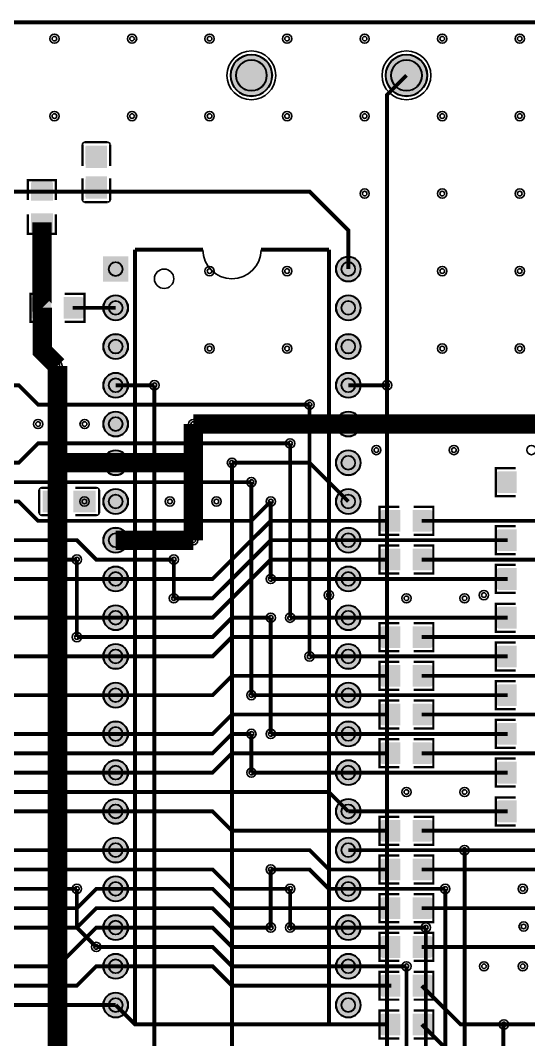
# Model space of a CAD drawing. Extents: x -5 to 6501, y -5 to 3943.
# Drawn here: x 3754 to 5065, y 1311 to 3942 of the extents above; entities that cross this region are included whole.
import ezdxf

# ---------------------------------------------------------------- set-up
doc = ezdxf.new("R2010")
doc.units = 9
for name, color, linetype, true_color in [('BoardOutLine', 7, 'Continuous', 0xff00ff), ('BottomLayer', 7, 'Continuous', 0x0000ff), ('BottomSolderMaskLayer', 7, 'Continuous', 0xaa00ff), ('Hole', 7, 'Continuous', 0x222222), ('Multi-Layer', 7, 'Continuous', 0xc0c0c0), ('TopLayer', 7, 'Continuous', 0xff0000), ('TopPasteMaskLayer', 7, 'Continuous', 0x808080), ('TopSilkLayer', 7, 'Continuous', 0xffcc00), ('TopSolderMaskLayer', 7, 'Continuous', 0x800080)]:
    doc.layers.add(name, color=color, linetype=linetype, true_color=true_color)

msp = doc.modelspace()

# ---------------------------------------------------------------- hatches: boundary and pattern name
at = {"layer": 'BottomSolderMaskLayer'}
for points in [[(4295.9, 3800, 1), (4404.1, 3800, 1)], [(4695.9, 3800, 1), (4804.1, 3800, 1)], [(4032.5, 3332.5), (4032.5, 3267.5), (3967.5, 3267.5), (3967.5, 3332.5)], [(4567.5, 3300, 1), (4632.5, 3300, 1)], [(3967.5, 3200, 1), (4032.5, 3200, 1)], [(4567.5, 3200, 1), (4632.5, 3200, 1)], [(3967.5, 3100, 1), (4032.5, 3100, 1)], [(4567.5, 3100, 1), (4632.5, 3100, 1)], [(3967.5, 3000, 1), (4032.5, 3000, 1)], [(4567.5, 3000, 1), (4632.5, 3000, 1)], [(3967.5, 2900, 1), (4032.5, 2900, 1)], [(4567.5, 2900, 1), (4632.5, 2900, 1)], [(3967.5, 2800, 1), (4032.5, 2800, 1)], [(4567.5, 2800, 1), (4632.5, 2800, 1)], [(3967.5, 2700, 1), (4032.5, 2700, 1)], [(4567.5, 2700, 1), (4632.5, 2700, 1)], [(3967.5, 2600, 1), (4032.5, 2600, 1)], [(4567.5, 2600, 1), (4632.5, 2600, 1)], [(3967.5, 2500, 1), (4032.5, 2500, 1)], [(4567.5, 2500, 1), (4632.5, 2500, 1)], [(3967.5, 2400, 1), (4032.5, 2400, 1)], [(4567.5, 2400, 1), (4632.5, 2400, 1)], [(3967.5, 2300, 1), (4032.5, 2300, 1)], [(4567.5, 2300, 1), (4632.5, 2300, 1)], [(3967.5, 2200, 1), (4032.5, 2200, 1)], [(4567.5, 2200, 1), (4632.5, 2200, 1)], [(3967.5, 2100, 1), (4032.5, 2100, 1)], [(4567.5, 2100, 1), (4632.5, 2100, 1)], [(3967.5, 2000, 1), (4032.5, 2000, 1)], [(4567.5, 2000, 1), (4632.5, 2000, 1)], [(3967.5, 1900, 1), (4032.5, 1900, 1)], [(4567.5, 1900, 1), (4632.5, 1900, 1)], [(3967.5, 1800, 1), (4032.5, 1800, 1)], [(4567.5, 1800, 1), (4632.5, 1800, 1)], [(3967.5, 1700, 1), (4032.5, 1700, 1)], [(4567.5, 1700, 1), (4632.5, 1700, 1)], [(3967.5, 1600, 1), (4032.5, 1600, 1)], [(4567.5, 1600, 1), (4632.5, 1600, 1)], [(3967.5, 1500, 1), (4032.5, 1500, 1)], [(4567.5, 1500, 1), (4632.5, 1500, 1)], [(3967.5, 1400, 1), (4032.5, 1400, 1)], [(4567.5, 1400, 1), (4632.5, 1400, 1)]]:
    msp.add_hatch(color=256, dxfattribs=at).paths.add_polyline_path(points)
at = {"layer": 'Multi-Layer'}
for points in [[(4296.9, 3800, 1), (4403.1, 3800, 1)], [(4696.9, 3800, 1), (4803.1, 3800, 1)], [(4031.5, 3331.5), (4031.5, 3268.5), (3968.5, 3268.5), (3968.5, 3331.5)], [(4568.5, 3300, 1), (4631.5, 3300, 1)], [(3968.5, 3200, 1), (4031.5, 3200, 1)], [(4568.5, 3200, 1), (4631.5, 3200, 1)], [(3968.5, 3100, 1), (4031.5, 3100, 1)], [(4568.5, 3100, 1), (4631.5, 3100, 1)], [(3968.5, 3000, 1), (4031.5, 3000, 1)], [(4568.5, 3000, 1), (4631.5, 3000, 1)], [(3968.5, 2900, 1), (4031.5, 2900, 1)], [(4568.5, 2900, 1), (4631.5, 2900, 1)], [(3968.5, 2800, 1), (4031.5, 2800, 1)], [(4568.5, 2800, 1), (4631.5, 2800, 1)], [(3968.5, 2700, 1), (4031.5, 2700, 1)], [(4568.5, 2700, 1), (4631.5, 2700, 1)], [(3968.5, 2600, 1), (4031.5, 2600, 1)], [(4568.5, 2600, 1), (4631.5, 2600, 1)], [(3968.5, 2500, 1), (4031.5, 2500, 1)], [(4568.5, 2500, 1), (4631.5, 2500, 1)], [(3968.5, 2400, 1), (4031.5, 2400, 1)], [(4568.5, 2400, 1), (4631.5, 2400, 1)], [(3968.5, 2300, 1), (4031.5, 2300, 1)], [(4568.5, 2300, 1), (4631.5, 2300, 1)], [(3968.5, 2200, 1), (4031.5, 2200, 1)], [(4568.5, 2200, 1), (4631.5, 2200, 1)], [(3968.5, 2100, 1), (4031.5, 2100, 1)], [(4568.5, 2100, 1), (4631.5, 2100, 1)], [(3968.5, 2000, 1), (4031.5, 2000, 1)], [(4568.5, 2000, 1), (4631.5, 2000, 1)], [(3968.5, 1900, 1), (4031.5, 1900, 1)], [(4568.5, 1900, 1), (4631.5, 1900, 1)], [(3968.5, 1800, 1), (4031.5, 1800, 1)], [(4568.5, 1800, 1), (4631.5, 1800, 1)], [(3968.5, 1700, 1), (4031.5, 1700, 1)], [(4568.5, 1700, 1), (4631.5, 1700, 1)], [(3968.5, 1600, 1), (4031.5, 1600, 1)], [(4568.5, 1600, 1), (4631.5, 1600, 1)], [(3968.5, 1500, 1), (4031.5, 1500, 1)], [(4568.5, 1500, 1), (4631.5, 1500, 1)], [(3968.5, 1400, 1), (4031.5, 1400, 1)], [(4568.5, 1400, 1), (4631.5, 1400, 1)]]:
    msp.add_hatch(color=256, dxfattribs=at).paths.add_polyline_path(points)
at = {"layer": 'TopLayer'}
for points in [[(3976.6, 3561.6), (3923.4, 3561.6), (3923.4, 3617.1), (3976.6, 3617.1)], [(3976.6, 3538.4), (3923.4, 3538.4), (3923.4, 3482.9), (3976.6, 3482.9)], [(3837.1, 3477.1), (3782.9, 3477.1), (3782.9, 3521.7), (3837.1, 3521.7)], [(3837.1, 3442.9), (3782.9, 3442.9), (3782.9, 3398.3), (3837.1, 3398.3)], [(3832.9, 3227.1), (3832.9, 3172.9), (3788.3, 3172.9), (3788.3, 3227.1)], [(3867.1, 3227.1), (3867.1, 3172.9), (3911.7, 3172.9), (3911.7, 3227.1)], [(5032.9, 2722.9), (5032.9, 2777.1), (4988.3, 2777.1), (4988.3, 2722.9)], [(3868.4, 2673.4), (3868.4, 2726.6), (3812.9, 2726.6), (3812.9, 2673.4)], [(3891.6, 2673.4), (3891.6, 2726.6), (3947.1, 2726.6), (3947.1, 2673.4)], [(4732.9, 2622.9), (4732.9, 2677.1), (4688.3, 2677.1), (4688.3, 2622.9)], [(4767.1, 2622.9), (4767.1, 2677.1), (4811.7, 2677.1), (4811.7, 2622.9)], [(5032.9, 2627.1), (5032.9, 2572.9), (4988.3, 2572.9), (4988.3, 2627.1)], [(4732.9, 2522.9), (4732.9, 2577.1), (4688.3, 2577.1), (4688.3, 2522.9)], [(4767.1, 2522.9), (4767.1, 2577.1), (4811.7, 2577.1), (4811.7, 2522.9)], [(5032.9, 2527.1), (5032.9, 2472.9), (4988.3, 2472.9), (4988.3, 2527.1)], [(5032.9, 2427.1), (5032.9, 2372.9), (4988.3, 2372.9), (4988.3, 2427.1)], [(4732.9, 2322.9), (4732.9, 2377.1), (4688.3, 2377.1), (4688.3, 2322.9)], [(4767.1, 2322.9), (4767.1, 2377.1), (4811.7, 2377.1), (4811.7, 2322.9)], [(5032.9, 2327.1), (5032.9, 2272.9), (4988.3, 2272.9), (4988.3, 2327.1)], [(4732.9, 2222.9), (4732.9, 2277.1), (4688.3, 2277.1), (4688.3, 2222.9)], [(4767.1, 2222.9), (4767.1, 2277.1), (4811.7, 2277.1), (4811.7, 2222.9)], [(5032.9, 2227.1), (5032.9, 2172.9), (4988.3, 2172.9), (4988.3, 2227.1)], [(4732.9, 2122.9), (4732.9, 2177.1), (4688.3, 2177.1), (4688.3, 2122.9)], [(4767.1, 2122.9), (4767.1, 2177.1), (4811.7, 2177.1), (4811.7, 2122.9)], [(5032.9, 2127.1), (5032.9, 2072.9), (4988.3, 2072.9), (4988.3, 2127.1)], [(4732.9, 2022.9), (4732.9, 2077.1), (4688.3, 2077.1), (4688.3, 2022.9)], [(4767.1, 2022.9), (4767.1, 2077.1), (4811.7, 2077.1), (4811.7, 2022.9)], [(5032.9, 2027.1), (5032.9, 1972.9), (4988.3, 1972.9), (4988.3, 2027.1)], [(5032.9, 1927.1), (5032.9, 1872.9), (4988.3, 1872.9), (4988.3, 1927.1)], [(4732.9, 1822.9), (4732.9, 1877.1), (4688.3, 1877.1), (4688.3, 1822.9)], [(4767.1, 1822.9), (4767.1, 1877.1), (4811.7, 1877.1), (4811.7, 1822.9)], [(4732.9, 1722.9), (4732.9, 1777.1), (4688.3, 1777.1), (4688.3, 1722.9)], [(4767.1, 1722.9), (4767.1, 1777.1), (4811.7, 1777.1), (4811.7, 1722.9)], [(4732.9, 1622.9), (4732.9, 1677.1), (4688.3, 1677.1), (4688.3, 1622.9)], [(4767.1, 1622.9), (4767.1, 1677.1), (4811.7, 1677.1), (4811.7, 1622.9)], [(4732.9, 1522.9), (4732.9, 1577.1), (4688.3, 1577.1), (4688.3, 1522.9)], [(4767.1, 1522.9), (4767.1, 1577.1), (4811.7, 1577.1), (4811.7, 1522.9)], [(4732.9, 1422.9), (4732.9, 1477.1), (4688.3, 1477.1), (4688.3, 1422.9)], [(4767.1, 1422.9), (4767.1, 1477.1), (4811.7, 1477.1), (4811.7, 1422.9)], [(4732.9, 1322.9), (4732.9, 1377.1), (4688.3, 1377.1), (4688.3, 1322.9)], [(4767.1, 1322.9), (4767.1, 1377.1), (4811.7, 1377.1), (4811.7, 1322.9)]]:
    msp.add_hatch(color=256, dxfattribs=at).paths.add_polyline_path(points)
at = {"layer": 'TopPasteMaskLayer'}
for points in [[(3974.4, 3568.7), (3957.9, 3568.7), (3957.9, 3586.2), (3940.2, 3586.2), (3940.2, 3568.9), (3924, 3568.7), (3922, 3570.7), (3922, 3615.9), (3924, 3617.9), (3974.4, 3617.9), (3976.4, 3615.9), (3976.4, 3570.7)], [(3835.2, 3477.7), (3818.7, 3477.7), (3818.7, 3495.2), (3800.9, 3495.2), (3800.9, 3477.9), (3784.8, 3477.7), (3782.8, 3479.7), (3782.8, 3525), (3784.8, 3526.9), (3835.2, 3526.9), (3837.2, 3525), (3837.2, 3479.7)], [(3974.4, 3484.1), (3924, 3484.1), (3922, 3486), (3922, 3531.3), (3924, 3533.3), (3940.2, 3533.5), (3940.2, 3515.7), (3957.9, 3515.7), (3957.9, 3533.1), (3974.4, 3533.3), (3976.4, 3531.3), (3976.4, 3486)], [(3835.2, 3393.1), (3784.8, 3393.1), (3782.8, 3395), (3782.8, 3440.3), (3784.8, 3442.3), (3800.9, 3442.5), (3800.9, 3424.8), (3818.7, 3424.8), (3818.7, 3442.1), (3835.2, 3442.3), (3837.2, 3440.3), (3837.2, 3395)], [(3832.3, 3225.2), (3832.3, 3208.7), (3814.8, 3208.7), (3814.8, 3190.9), (3832.1, 3190.9), (3832.3, 3174.8), (3830.3, 3172.8), (3785, 3172.8), (3783.1, 3174.8), (3783.1, 3225.2), (3785, 3227.2), (3830.3, 3227.2)], [(3916.9, 3225.2), (3916.9, 3174.8), (3915, 3172.8), (3869.7, 3172.8), (3867.7, 3174.8), (3867.5, 3190.9), (3885.2, 3190.9), (3885.2, 3208.7), (3867.9, 3208.7), (3867.7, 3225.2), (3869.7, 3227.2), (3915, 3227.2)], [(4983.1, 2724.8), (4983.1, 2775.2), (4985, 2777.2), (5030.3, 2777.2), (5032.3, 2775.2), (5032.5, 2759.1), (5014.8, 2759.1), (5014.8, 2741.3), (5032.1, 2741.3), (5032.3, 2724.8), (5030.3, 2722.8), (4985, 2722.8)], [(3814.1, 2675.6), (3814.1, 2726), (3816, 2728), (3861.3, 2728), (3863.3, 2726), (3863.5, 2709.8), (3845.7, 2709.8), (3845.7, 2692.1), (3863.1, 2692.1), (3863.3, 2675.6), (3861.3, 2673.6), (3816, 2673.6)], [(3898.7, 2675.6), (3898.7, 2692.1), (3916.2, 2692.1), (3916.2, 2709.8), (3898.9, 2709.8), (3898.7, 2726), (3900.7, 2728), (3945.9, 2728), (3947.9, 2726), (3947.9, 2675.6), (3945.9, 2673.6), (3900.7, 2673.6)], [(4683.1, 2624.8), (4683.1, 2675.2), (4685, 2677.2), (4730.3, 2677.2), (4732.3, 2675.2), (4732.5, 2659.1), (4714.8, 2659.1), (4714.8, 2641.3), (4732.1, 2641.3), (4732.3, 2624.8), (4730.3, 2622.8), (4685, 2622.8)], [(4767.7, 2624.8), (4767.7, 2641.3), (4785.2, 2641.3), (4785.2, 2659.1), (4767.9, 2659.1), (4767.7, 2675.2), (4769.7, 2677.2), (4815, 2677.2), (4816.9, 2675.2), (4816.9, 2624.8), (4815, 2622.8), (4769.7, 2622.8)], [(5032.3, 2625.2), (5032.3, 2608.7), (5014.8, 2608.7), (5014.8, 2590.9), (5032.1, 2590.9), (5032.3, 2574.8), (5030.3, 2572.8), (4985, 2572.8), (4983.1, 2574.8), (4983.1, 2625.2), (4985, 2627.2), (5030.3, 2627.2)], [(4683.1, 2524.8), (4683.1, 2575.2), (4685, 2577.2), (4730.3, 2577.2), (4732.3, 2575.2), (4732.5, 2559.1), (4714.8, 2559.1), (4714.8, 2541.3), (4732.1, 2541.3), (4732.3, 2524.8), (4730.3, 2522.8), (4685, 2522.8)], [(4767.7, 2524.8), (4767.7, 2541.3), (4785.2, 2541.3), (4785.2, 2559.1), (4767.9, 2559.1), (4767.7, 2575.2), (4769.7, 2577.2), (4815, 2577.2), (4816.9, 2575.2), (4816.9, 2524.8), (4815, 2522.8), (4769.7, 2522.8)], [(5032.3, 2525.2), (5032.3, 2508.7), (5014.8, 2508.7), (5014.8, 2490.9), (5032.1, 2490.9), (5032.3, 2474.8), (5030.3, 2472.8), (4985, 2472.8), (4983.1, 2474.8), (4983.1, 2525.2), (4985, 2527.2), (5030.3, 2527.2)], [(5032.3, 2425.2), (5032.3, 2408.7), (5014.8, 2408.7), (5014.8, 2390.9), (5032.1, 2390.9), (5032.3, 2374.8), (5030.3, 2372.8), (4985, 2372.8), (4983.1, 2374.8), (4983.1, 2425.2), (4985, 2427.2), (5030.3, 2427.2)], [(4683.1, 2324.8), (4683.1, 2375.2), (4685, 2377.2), (4730.3, 2377.2), (4732.3, 2375.2), (4732.5, 2359.1), (4714.8, 2359.1), (4714.8, 2341.3), (4732.1, 2341.3), (4732.3, 2324.8), (4730.3, 2322.8), (4685, 2322.8)], [(4767.7, 2324.8), (4767.7, 2341.3), (4785.2, 2341.3), (4785.2, 2359.1), (4767.9, 2359.1), (4767.7, 2375.2), (4769.7, 2377.2), (4815, 2377.2), (4816.9, 2375.2), (4816.9, 2324.8), (4815, 2322.8), (4769.7, 2322.8)], [(5032.3, 2325.2), (5032.3, 2308.7), (5014.8, 2308.7), (5014.8, 2290.9), (5032.1, 2290.9), (5032.3, 2274.8), (5030.3, 2272.8), (4985, 2272.8), (4983.1, 2274.8), (4983.1, 2325.2), (4985, 2327.2), (5030.3, 2327.2)], [(4683.1, 2224.8), (4683.1, 2275.2), (4685, 2277.2), (4730.3, 2277.2), (4732.3, 2275.2), (4732.5, 2259.1), (4714.8, 2259.1), (4714.8, 2241.3), (4732.1, 2241.3), (4732.3, 2224.8), (4730.3, 2222.8), (4685, 2222.8)], [(4767.7, 2224.8), (4767.7, 2241.3), (4785.2, 2241.3), (4785.2, 2259.1), (4767.9, 2259.1), (4767.7, 2275.2), (4769.7, 2277.2), (4815, 2277.2), (4816.9, 2275.2), (4816.9, 2224.8), (4815, 2222.8), (4769.7, 2222.8)], [(5032.3, 2225.2), (5032.3, 2208.7), (5014.8, 2208.7), (5014.8, 2190.9), (5032.1, 2190.9), (5032.3, 2174.8), (5030.3, 2172.8), (4985, 2172.8), (4983.1, 2174.8), (4983.1, 2225.2), (4985, 2227.2), (5030.3, 2227.2)], [(4683.1, 2124.8), (4683.1, 2175.2), (4685, 2177.2), (4730.3, 2177.2), (4732.3, 2175.2), (4732.5, 2159.1), (4714.8, 2159.1), (4714.8, 2141.3), (4732.1, 2141.3), (4732.3, 2124.8), (4730.3, 2122.8), (4685, 2122.8)], [(4767.7, 2124.8), (4767.7, 2141.3), (4785.2, 2141.3), (4785.2, 2159.1), (4767.9, 2159.1), (4767.7, 2175.2), (4769.7, 2177.2), (4815, 2177.2), (4816.9, 2175.2), (4816.9, 2124.8), (4815, 2122.8), (4769.7, 2122.8)], [(5032.3, 2125.2), (5032.3, 2108.7), (5014.8, 2108.7), (5014.8, 2090.9), (5032.1, 2090.9), (5032.3, 2074.8), (5030.3, 2072.8), (4985, 2072.8), (4983.1, 2074.8), (4983.1, 2125.2), (4985, 2127.2), (5030.3, 2127.2)], [(4683.1, 2024.8), (4683.1, 2075.2), (4685, 2077.2), (4730.3, 2077.2), (4732.3, 2075.2), (4732.5, 2059.1), (4714.8, 2059.1), (4714.8, 2041.3), (4732.1, 2041.3), (4732.3, 2024.8), (4730.3, 2022.8), (4685, 2022.8)], [(4767.7, 2024.8), (4767.7, 2041.3), (4785.2, 2041.3), (4785.2, 2059.1), (4767.9, 2059.1), (4767.7, 2075.2), (4769.7, 2077.2), (4815, 2077.2), (4816.9, 2075.2), (4816.9, 2024.8), (4815, 2022.8), (4769.7, 2022.8)], [(5032.3, 2025.2), (5032.3, 2008.7), (5014.8, 2008.7), (5014.8, 1990.9), (5032.1, 1990.9), (5032.3, 1974.8), (5030.3, 1972.8), (4985, 1972.8), (4983.1, 1974.8), (4983.1, 2025.2), (4985, 2027.2), (5030.3, 2027.2)], [(5032.3, 1925.2), (5032.3, 1908.7), (5014.8, 1908.7), (5014.8, 1890.9), (5032.1, 1890.9), (5032.3, 1874.8), (5030.3, 1872.8), (4985, 1872.8), (4983.1, 1874.8), (4983.1, 1925.2), (4985, 1927.2), (5030.3, 1927.2)], [(4683.1, 1824.8), (4683.1, 1875.2), (4685, 1877.2), (4730.3, 1877.2), (4732.3, 1875.2), (4732.5, 1859.1), (4714.8, 1859.1), (4714.8, 1841.3), (4732.1, 1841.3), (4732.3, 1824.8), (4730.3, 1822.8), (4685, 1822.8)], [(4767.7, 1824.8), (4767.7, 1841.3), (4785.2, 1841.3), (4785.2, 1859.1), (4767.9, 1859.1), (4767.7, 1875.2), (4769.7, 1877.2), (4815, 1877.2), (4816.9, 1875.2), (4816.9, 1824.8), (4815, 1822.8), (4769.7, 1822.8)], [(4683.1, 1724.8), (4683.1, 1775.2), (4685, 1777.2), (4730.3, 1777.2), (4732.3, 1775.2), (4732.5, 1759.1), (4714.8, 1759.1), (4714.8, 1741.3), (4732.1, 1741.3), (4732.3, 1724.8), (4730.3, 1722.8), (4685, 1722.8)], [(4767.7, 1724.8), (4767.7, 1741.3), (4785.2, 1741.3), (4785.2, 1759.1), (4767.9, 1759.1), (4767.7, 1775.2), (4769.7, 1777.2), (4815, 1777.2), (4816.9, 1775.2), (4816.9, 1724.8), (4815, 1722.8), (4769.7, 1722.8)], [(4683.1, 1624.8), (4683.1, 1675.2), (4685, 1677.2), (4730.3, 1677.2), (4732.3, 1675.2), (4732.5, 1659.1), (4714.8, 1659.1), (4714.8, 1641.3), (4732.1, 1641.3), (4732.3, 1624.8), (4730.3, 1622.8), (4685, 1622.8)], [(4767.7, 1624.8), (4767.7, 1641.3), (4785.2, 1641.3), (4785.2, 1659.1), (4767.9, 1659.1), (4767.7, 1675.2), (4769.7, 1677.2), (4815, 1677.2), (4816.9, 1675.2), (4816.9, 1624.8), (4815, 1622.8), (4769.7, 1622.8)], [(4683.1, 1524.8), (4683.1, 1575.2), (4685, 1577.2), (4730.3, 1577.2), (4732.3, 1575.2), (4732.5, 1559.1), (4714.8, 1559.1), (4714.8, 1541.3), (4732.1, 1541.3), (4732.3, 1524.8), (4730.3, 1522.8), (4685, 1522.8)], [(4767.7, 1524.8), (4767.7, 1541.3), (4785.2, 1541.3), (4785.2, 1559.1), (4767.9, 1559.1), (4767.7, 1575.2), (4769.7, 1577.2), (4815, 1577.2), (4816.9, 1575.2), (4816.9, 1524.8), (4815, 1522.8), (4769.7, 1522.8)], [(4683.1, 1424.8), (4683.1, 1475.2), (4685, 1477.2), (4730.3, 1477.2), (4732.3, 1475.2), (4732.5, 1459.1), (4714.8, 1459.1), (4714.8, 1441.3), (4732.1, 1441.3), (4732.3, 1424.8), (4730.3, 1422.8), (4685, 1422.8)], [(4767.7, 1424.8), (4767.7, 1441.3), (4785.2, 1441.3), (4785.2, 1459.1), (4767.9, 1459.1), (4767.7, 1475.2), (4769.7, 1477.2), (4815, 1477.2), (4816.9, 1475.2), (4816.9, 1424.8), (4815, 1422.8), (4769.7, 1422.8)], [(4683.1, 1324.8), (4683.1, 1375.2), (4685, 1377.2), (4730.3, 1377.2), (4732.3, 1375.2), (4732.5, 1359.1), (4714.8, 1359.1), (4714.8, 1341.3), (4732.1, 1341.3), (4732.3, 1324.8), (4730.3, 1322.8), (4685, 1322.8)], [(4767.7, 1324.8), (4767.7, 1341.3), (4785.2, 1341.3), (4785.2, 1359.1), (4767.9, 1359.1), (4767.7, 1375.2), (4769.7, 1377.2), (4815, 1377.2), (4816.9, 1375.2), (4816.9, 1324.8), (4815, 1322.8), (4769.7, 1322.8)]]:
    msp.add_hatch(color=256, dxfattribs=at).paths.add_polyline_path(points)
at = {"layer": 'TopSolderMaskLayer'}
for points in [[(4295.9, 3800, 1), (4404.1, 3800, 1)], [(4695.9, 3800, 1), (4804.1, 3800, 1)], [(3977.5, 3560.6), (3922.5, 3560.6), (3922.5, 3618.2), (3977.5, 3618.2)], [(3977.5, 3539.4), (3922.5, 3539.4), (3922.5, 3481.8), (3977.5, 3481.8)], [(3838.3, 3476.3), (3781.7, 3476.3), (3781.7, 3522.5), (3838.3, 3522.5)], [(3838.3, 3443.7), (3781.7, 3443.7), (3781.7, 3397.5), (3838.3, 3397.5)], [(4032.5, 3332.5), (4032.5, 3267.5), (3967.5, 3267.5), (3967.5, 3332.5)], [(4567.5, 3300, 1), (4632.5, 3300, 1)], [(3833.9, 3228.1), (3833.9, 3171.9), (3787.3, 3171.9), (3787.3, 3228.1)], [(3866.1, 3228.1), (3866.1, 3171.9), (3912.7, 3171.9), (3912.7, 3228.1)], [(3967.5, 3200, 1), (4032.5, 3200, 1)], [(4567.5, 3200, 1), (4632.5, 3200, 1)], [(3967.5, 3100, 1), (4032.5, 3100, 1)], [(4567.5, 3100, 1), (4632.5, 3100, 1)], [(3967.5, 3000, 1), (4032.5, 3000, 1)], [(4567.5, 3000, 1), (4632.5, 3000, 1)], [(3967.5, 2900, 1), (4032.5, 2900, 1)], [(4567.5, 2900, 1), (4632.5, 2900, 1)], [(3967.5, 2800, 1), (4032.5, 2800, 1)], [(4567.5, 2800, 1), (4632.5, 2800, 1)], [(5033.9, 2721.9), (5033.9, 2778.1), (4987.3, 2778.1), (4987.3, 2721.9)], [(3869.4, 2672.4), (3869.4, 2727.6), (3811.9, 2727.6), (3811.9, 2672.4)], [(3890.6, 2672.4), (3890.6, 2727.6), (3948.1, 2727.6), (3948.1, 2672.4)], [(3967.5, 2700, 1), (4032.5, 2700, 1)], [(4567.5, 2700, 1), (4632.5, 2700, 1)], [(4733.9, 2621.9), (4733.9, 2678.1), (4687.3, 2678.1), (4687.3, 2621.9)], [(4766.1, 2621.9), (4766.1, 2678.1), (4812.7, 2678.1), (4812.7, 2621.9)], [(3967.5, 2600, 1), (4032.5, 2600, 1)], [(4567.5, 2600, 1), (4632.5, 2600, 1)], [(5033.9, 2628.1), (5033.9, 2571.9), (4987.3, 2571.9), (4987.3, 2628.1)], [(4733.9, 2521.9), (4733.9, 2578.1), (4687.3, 2578.1), (4687.3, 2521.9)], [(4766.1, 2521.9), (4766.1, 2578.1), (4812.7, 2578.1), (4812.7, 2521.9)], [(3967.5, 2500, 1), (4032.5, 2500, 1)], [(4567.5, 2500, 1), (4632.5, 2500, 1)], [(5033.9, 2528.1), (5033.9, 2471.9), (4987.3, 2471.9), (4987.3, 2528.1)], [(3967.5, 2400, 1), (4032.5, 2400, 1)], [(4567.5, 2400, 1), (4632.5, 2400, 1)], [(5033.9, 2428.1), (5033.9, 2371.9), (4987.3, 2371.9), (4987.3, 2428.1)], [(4733.9, 2321.9), (4733.9, 2378.1), (4687.3, 2378.1), (4687.3, 2321.9)], [(4766.1, 2321.9), (4766.1, 2378.1), (4812.7, 2378.1), (4812.7, 2321.9)], [(3967.5, 2300, 1), (4032.5, 2300, 1)], [(4567.5, 2300, 1), (4632.5, 2300, 1)], [(5033.9, 2328.1), (5033.9, 2271.9), (4987.3, 2271.9), (4987.3, 2328.1)], [(4733.9, 2221.9), (4733.9, 2278.1), (4687.3, 2278.1), (4687.3, 2221.9)], [(4766.1, 2221.9), (4766.1, 2278.1), (4812.7, 2278.1), (4812.7, 2221.9)], [(3967.5, 2200, 1), (4032.5, 2200, 1)], [(4567.5, 2200, 1), (4632.5, 2200, 1)], [(5033.9, 2228.1), (5033.9, 2171.9), (4987.3, 2171.9), (4987.3, 2228.1)], [(4733.9, 2121.9), (4733.9, 2178.1), (4687.3, 2178.1), (4687.3, 2121.9)], [(4766.1, 2121.9), (4766.1, 2178.1), (4812.7, 2178.1), (4812.7, 2121.9)], [(3967.5, 2100, 1), (4032.5, 2100, 1)], [(4567.5, 2100, 1), (4632.5, 2100, 1)], [(5033.9, 2128.1), (5033.9, 2071.9), (4987.3, 2071.9), (4987.3, 2128.1)], [(4733.9, 2021.9), (4733.9, 2078.1), (4687.3, 2078.1), (4687.3, 2021.9)], [(4766.1, 2021.9), (4766.1, 2078.1), (4812.7, 2078.1), (4812.7, 2021.9)], [(3967.5, 2000, 1), (4032.5, 2000, 1)], [(4567.5, 2000, 1), (4632.5, 2000, 1)], [(5033.9, 2028.1), (5033.9, 1971.9), (4987.3, 1971.9), (4987.3, 2028.1)], [(3967.5, 1900, 1), (4032.5, 1900, 1)], [(4567.5, 1900, 1), (4632.5, 1900, 1)], [(5033.9, 1928.1), (5033.9, 1871.9), (4987.3, 1871.9), (4987.3, 1928.1)], [(4733.9, 1821.9), (4733.9, 1878.1), (4687.3, 1878.1), (4687.3, 1821.9)], [(4766.1, 1821.9), (4766.1, 1878.1), (4812.7, 1878.1), (4812.7, 1821.9)], [(3967.5, 1800, 1), (4032.5, 1800, 1)], [(4567.5, 1800, 1), (4632.5, 1800, 1)], [(4733.9, 1721.9), (4733.9, 1778.1), (4687.3, 1778.1), (4687.3, 1721.9)], [(4766.1, 1721.9), (4766.1, 1778.1), (4812.7, 1778.1), (4812.7, 1721.9)], [(3967.5, 1700, 1), (4032.5, 1700, 1)], [(4567.5, 1700, 1), (4632.5, 1700, 1)], [(4733.9, 1621.9), (4733.9, 1678.1), (4687.3, 1678.1), (4687.3, 1621.9)], [(4766.1, 1621.9), (4766.1, 1678.1), (4812.7, 1678.1), (4812.7, 1621.9)], [(3967.5, 1600, 1), (4032.5, 1600, 1)], [(4567.5, 1600, 1), (4632.5, 1600, 1)], [(4733.9, 1521.9), (4733.9, 1578.1), (4687.3, 1578.1), (4687.3, 1521.9)], [(4766.1, 1521.9), (4766.1, 1578.1), (4812.7, 1578.1), (4812.7, 1521.9)], [(3967.5, 1500, 1), (4032.5, 1500, 1)], [(4567.5, 1500, 1), (4632.5, 1500, 1)], [(4733.9, 1421.9), (4733.9, 1478.1), (4687.3, 1478.1), (4687.3, 1421.9)], [(4766.1, 1421.9), (4766.1, 1478.1), (4812.7, 1478.1), (4812.7, 1421.9)], [(3967.5, 1400, 1), (4032.5, 1400, 1)], [(4567.5, 1400, 1), (4632.5, 1400, 1)], [(4733.9, 1321.9), (4733.9, 1378.1), (4687.3, 1378.1), (4687.3, 1321.9)], [(4766.1, 1321.9), (4766.1, 1378.1), (4812.7, 1378.1), (4812.7, 1321.9)]]:
    msp.add_hatch(color=256, dxfattribs=at).paths.add_polyline_path(points)

# ---------------------------------------------------------------- linework, layer by layer
at = {"layer": 'BoardOutLine', "const_width": 10}
msp.add_lwpolyline([(196.8, 3937), (6299.2, 3937)], dxfattribs=at)
at = {"layer": 'BottomLayer'}
for points, const_width in [([(4700, 3000), (4700, 3750), (4750, 3800)], 10), ([(3850, 2800), (3850, 3050)], 50), ([(4100, 1150), (4100, 3000)], 10), ([(4700, 1250), (4700, 3000)], 10), ([(4500, 2950), (4500, 2300)], 10), ([(4200, 2900), (4200, 2800)], 50), ([(4450, 2850), (4450, 2400)], 10), ([(3850, 2800), (3850, 1050)], 50), ([(4200, 2600), (4200, 2800)], 50), ([(4300, 2800), (4300, 900)], 10), ([(4350, 2750), (4350, 2200)], 10), ([(4400, 2700), (4400, 2500)], 10), ([(3900, 2350), (3900, 2550)], 10), ([(4150, 2450), (4150, 2550)], 10), ([(4400, 2100), (4400, 2400)], 10), ([(4350, 2000), (4350, 2100)], 10), ([(4900, 1800), (4900, 750)], 10), ([(4400, 1600), (4400, 1750)], 10), ([(3900, 1700), (3900, 1600), (3950, 1550)], 10), ([(4450, 1700), (4450, 1600)], 10), ([(4850, 1700), (4850, 850)], 10), ([(4800, 1600), (4800, 1050)], 10), ([(4750, 1500), (4750, 1150)], 10), ([(5000, 90), (5000, 1350)], 10)]:
    msp.add_lwpolyline(points, dxfattribs=dict(at, const_width=const_width))
at = {"layer": 'BottomSolderMaskLayer'}
for centre, radius in [((4350, 3800), 54.1), ((4750, 3800), 54.1), ((4350, 3800), 40.1), ((4750, 3800), 40.1), ((4000, 3300), 18.1), ((4600, 3300), 32.5), ((4600, 3300), 18.1), ((4000, 3200), 32.5), ((4000, 3200), 18.1), ((4600, 3200), 32.5), ((4600, 3200), 18.1), ((4000, 3100), 32.5), ((4600, 3100), 32.5), ((4000, 3100), 18.1), ((4600, 3100), 18.1), ((4000, 3000), 32.5), ((4600, 3000), 32.5), ((4000, 3000), 18.1), ((4600, 3000), 18.1), ((4000, 2900), 32.5), ((4600, 2900), 32.5), ((4000, 2900), 18.1), ((4600, 2900), 18.1), ((4000, 2800), 32.5), ((4000, 2800), 18.1), ((4600, 2800), 32.5), ((4600, 2800), 18.1), ((4000, 2700), 32.5), ((4000, 2700), 18.1), ((4600, 2700), 32.5), ((4600, 2700), 18.1), ((4000, 2600), 32.5), ((4600, 2600), 32.5), ((4000, 2600), 18.1), ((4600, 2600), 18.1), ((4000, 2500), 32.5), ((4600, 2500), 32.5), ((4000, 2500), 18.1), ((4600, 2500), 18.1), ((4000, 2400), 32.5), ((4600, 2400), 32.5), ((4000, 2400), 18.1), ((4600, 2400), 18.1), ((4000, 2300), 32.5), ((4000, 2300), 18.1), ((4600, 2300), 32.5), ((4600, 2300), 18.1), ((4000, 2200), 32.5), ((4000, 2200), 18.1), ((4600, 2200), 32.5), ((4600, 2200), 18.1), ((4000, 2100), 32.5), ((4600, 2100), 32.5), ((4000, 2100), 18.1), ((4600, 2100), 18.1), ((4000, 2000), 32.5), ((4600, 2000), 32.5), ((4000, 2000), 18.1), ((4600, 2000), 18.1), ((4000, 1900), 32.5), ((4600, 1900), 32.5), ((4000, 1900), 18.1), ((4600, 1900), 18.1), ((4000, 1800), 32.5), ((4000, 1800), 18.1), ((4600, 1800), 32.5), ((4600, 1800), 18.1), ((4000, 1700), 32.5), ((4000, 1700), 18.1), ((4600, 1700), 32.5), ((4600, 1700), 18.1), ((4000, 1600), 32.5), ((4600, 1600), 32.5), ((4000, 1600), 18.1), ((4600, 1600), 18.1), ((4000, 1500), 32.5), ((4600, 1500), 32.5), ((4000, 1500), 18.1), ((4600, 1500), 18.1), ((4000, 1400), 32.5), ((4600, 1400), 32.5), ((4000, 1400), 18.1), ((4600, 1400), 18.1)]:
    msp.add_circle(centre, radius, dxfattribs=at)
at = {"layer": 'Hole'}
for centre in [(3842.2, 3894.8), (4042.2, 3894.8), (4242.2, 3894.8), (4442.2, 3894.8), (4642.2, 3894.8), (4842.2, 3894.8), (5042.2, 3894.8), (3842.2, 3694.8), (4042.2, 3694.8), (4242.2, 3694.8), (4442.2, 3694.8), (4642.2, 3694.8), (4842.2, 3694.8), (5042.2, 3694.8), (4642.2, 3494.8), (4842.2, 3494.8), (5042.2, 3494.8), (4242.2, 3294.8), (4442.2, 3294.8), (4842.2, 3294.8), (5042.2, 3294.8), (4242.2, 3094.8), (4442.2, 3094.8), (4842.2, 3094.8), (5042.2, 3094.8), (3850, 3050), (4100, 3000), (4700, 3000), (4500, 2950), (3800, 2900), (3920, 2900), (4200, 2900), (4450, 2850), (4672.3, 2832.8), (4872.3, 2832.8), (3850, 2800), (4200, 2800), (4300, 2800), (4350, 2750), (3850, 2700), (3919.4, 2700), (4140, 2700), (4260, 2700), (4400, 2700), (4200, 2600), (3900, 2550), (4150, 2550), (4400, 2500), (4150, 2450), (4549.8, 2458.3), (4750, 2450), (4900, 2450), (4949.8, 2458.3), (4400, 2400), (4450, 2400), (3900, 2350), (4500, 2300), (4350, 2200), (4350, 2100), (4400, 2100), (4350, 2000), (4750, 1950), (4900, 1950), (4900, 1800), (4400, 1750), (3900, 1700), (4450, 1700), (4850, 1700), (5050, 1700), (4400, 1600), (4450, 1600), (4800, 1600), (5052.2, 1602.8), (3950, 1550), (4750, 1500), (4950, 1500), (5050, 1500), (5001.2, 1350)]:
    msp.add_circle(centre, 6, dxfattribs=at)
at = {"layer": 'Multi-Layer'}
for centre, radius in [((3842.2, 3894.8), 12), ((4042.2, 3894.8), 12), ((4242.2, 3894.8), 12), ((4442.2, 3894.8), 12), ((4642.2, 3894.8), 12), ((4842.2, 3894.8), 12), ((5042.2, 3894.8), 12), ((4350, 3800), 53.1), ((4750, 3800), 53.1), ((4350, 3800), 39.4), ((4750, 3800), 39.4), ((3842.2, 3694.8), 12), ((4042.2, 3694.8), 12), ((4242.2, 3694.8), 12), ((4442.2, 3694.8), 12), ((4642.2, 3694.8), 12), ((4842.2, 3694.8), 12), ((5042.2, 3694.8), 12), ((4642.2, 3494.8), 12), ((4842.2, 3494.8), 12), ((5042.2, 3494.8), 12), ((4000, 3300), 17.5), ((4600, 3300), 31.5), ((4600, 3300), 17.5), ((4242.2, 3294.8), 12), ((4442.2, 3294.8), 12), ((4842.2, 3294.8), 12), ((5042.2, 3294.8), 12), ((4000, 3200), 31.5), ((4000, 3200), 17.5), ((4600, 3200), 31.5), ((4600, 3200), 17.5), ((4000, 3100), 31.5), ((4600, 3100), 31.5), ((4000, 3100), 17.5), ((4242.2, 3094.8), 12), ((4442.2, 3094.8), 12), ((4600, 3100), 17.5), ((4842.2, 3094.8), 12), ((5042.2, 3094.8), 12), ((3850, 3050), 12), ((4000, 3000), 31.5), ((4600, 3000), 31.5), ((4000, 3000), 17.5), ((4100, 3000), 12), ((4600, 3000), 17.5), ((4700, 3000), 12), ((4500, 2950), 12), ((4000, 2900), 31.5), ((4600, 2900), 31.5), ((3800, 2900), 12), ((3920, 2900), 12), ((4000, 2900), 17.5), ((4200, 2900), 12), ((4600, 2900), 17.5), ((4450, 2850), 12), ((4672.3, 2832.8), 12), ((4872.3, 2832.8), 12), ((5072.3, 2832.8), 12), ((4000, 2800), 31.5), ((4000, 2800), 17.5), ((4600, 2800), 31.5), ((4600, 2800), 17.5), ((3850, 2800), 12), ((4200, 2800), 12), ((4300, 2800), 12), ((4350, 2750), 12), ((3850, 2700), 12), ((3919.4, 2700), 12), ((4000, 2700), 31.5), ((4000, 2700), 17.5), ((4140, 2700), 12), ((4260, 2700), 12), ((4400, 2700), 12), ((4600, 2700), 31.5), ((4600, 2700), 17.5), ((4000, 2600), 31.5), ((4600, 2600), 31.5), ((4000, 2600), 17.5), ((4200, 2600), 12), ((4600, 2600), 17.5), ((3900, 2550), 12), ((4150, 2550), 12), ((4000, 2500), 31.5), ((4600, 2500), 31.5), ((4000, 2500), 17.5), ((4400, 2500), 12), ((4600, 2500), 17.5), ((4150, 2450), 12), ((4549.8, 2458.3), 12), ((4750, 2450), 12), ((4900, 2450), 12), ((4949.8, 2458.3), 12), ((4000, 2400), 31.5), ((4600, 2400), 31.5), ((4000, 2400), 17.5), ((4400, 2400), 12), ((4450, 2400), 12), ((4600, 2400), 17.5), ((3900, 2350), 12), ((4000, 2300), 31.5), ((4000, 2300), 17.5), ((4600, 2300), 31.5), ((4600, 2300), 17.5), ((4500, 2300), 12), ((4000, 2200), 31.5), ((4000, 2200), 17.5), ((4350, 2200), 12), ((4600, 2200), 31.5), ((4600, 2200), 17.5), ((4000, 2100), 31.5), ((4600, 2100), 31.5), ((4000, 2100), 17.5), ((4350, 2100), 12), ((4400, 2100), 12), ((4600, 2100), 17.5), ((4000, 2000), 31.5), ((4600, 2000), 31.5), ((4000, 2000), 17.5), ((4350, 2000), 12), ((4600, 2000), 17.5), ((4750, 1950), 12), ((4900, 1950), 12), ((4000, 1900), 31.5), ((4600, 1900), 31.5), ((4000, 1900), 17.5), ((4600, 1900), 17.5), ((4000, 1800), 31.5), ((4000, 1800), 17.5), ((4600, 1800), 31.5), ((4600, 1800), 17.5), ((4900, 1800), 12), ((4400, 1750), 12), ((3900, 1700), 12), ((4000, 1700), 31.5), ((4000, 1700), 17.5), ((4450, 1700), 12), ((4600, 1700), 31.5), ((4600, 1700), 17.5), ((4850, 1700), 12), ((5050, 1700), 12), ((4000, 1600), 31.5), ((4600, 1600), 31.5), ((4000, 1600), 17.5), ((4400, 1600), 12), ((4450, 1600), 12), ((4600, 1600), 17.5), ((4800, 1600), 12), ((5052.2, 1602.8), 12), ((3950, 1550), 12), ((4000, 1500), 31.5), ((4600, 1500), 31.5), ((4000, 1500), 17.5), ((4600, 1500), 17.5), ((4750, 1500), 12), ((4950, 1500), 12), ((5050, 1500), 12), ((4000, 1400), 31.5), ((4600, 1400), 31.5), ((4000, 1400), 17.5), ((4600, 1400), 17.5), ((5001.2, 1350), 12)]:
    msp.add_circle(centre, radius, dxfattribs=at)
at = {"layer": 'TopLayer'}
for points, const_width in [([(3196.1, 3500), (4500, 3500), (4600, 3400), (4600, 3300)], 10), ([(3810.6, 3200), (3810, 3200.6), (3810, 3420.6)], 50), ([(3850, 3050), (3810.6, 3089.4), (3810.6, 3200)], 50), ([(3889.4, 3200), (4000, 3200)], 10), ([(3092.9, 2900), (3600, 2900), (3700, 3000), (3750, 3000), (3800, 2950), (4500, 2950)], 10), ([(4100, 3000), (4000, 3000)], 10), ([(4700, 3000), (4600, 3000)], 10), ([(4600, 2900), (4200, 2900)], 50), ([(6075, 2650), (5500, 2650), (5250, 2900), (4600, 2900)], 50), ([(3707.1, 2800), (3750, 2800), (3800, 2850), (4450, 2850)], 10), ([(4000, 2800), (3850, 2800)], 50), ([(4200, 2800), (4000, 2800)], 50), ([(3092.9, 2800), (3600, 2800), (3650, 2750), (4350, 2750)], 10), ([(4600, 2700), (4500, 2800), (4300, 2800)], 10), ([(3707.1, 2700), (3750, 2700), (3800, 2650), (4350, 2650), (4400, 2700)], 10), ([(4000, 2500), (4250, 2500), (4400, 2650), (4700, 2650)], 10), ([(4789.4, 2650), (5325, 2650)], 10), ([(3707.1, 2600), (3900, 2600), (3950, 2550), (4150, 2550)], 10), ([(4000, 2600), (4200, 2600)], 50), ([(4600, 2600), (4400, 2600), (4250, 2450), (4150, 2450)], 10), ([(4600, 2600), (5010.6, 2600)], 10), ([(3900, 2550), (3600, 2550)], 10), ([(4000, 2400), (4250, 2400), (4400, 2550), (4700, 2550)], 10), ([(4789.4, 2550), (5325, 2550)], 10), ([(4000, 2500), (3707.1, 2500)], 10), ([(4400, 2500), (4600, 2500)], 10), ([(4500, 2500), (5010.6, 2500)], 10), ([(3707.1, 2400), (4000, 2400)], 10), ([(4400, 2400), (4300, 2400), (4250, 2350), (3900, 2350)], 10), ([(4450, 2400), (4600, 2400)], 10), ([(4600, 2400), (5010.6, 2400)], 10), ([(4000, 2300), (4250, 2300), (4300, 2350), (4700, 2350)], 10), ([(5325, 2350), (4789.4, 2350)], 10), ([(4000, 2300), (3707.1, 2300)], 10), ([(4500, 2300), (4600, 2300)], 10), ([(4600, 2300), (5010.6, 2300)], 10), ([(4000, 2200), (4250, 2200), (4300, 2250), (4700, 2250)], 10), ([(4789.4, 2250), (5325, 2250)], 10), ([(3707.1, 2200), (4000, 2200)], 10), ([(4350, 2200), (4600, 2200)], 10), ([(4600, 2200), (5010.6, 2200)], 10), ([(4000, 2100), (4250, 2100), (4300, 2150), (4700, 2150)], 10), ([(4789.4, 2150), (5325, 2150)], 10), ([(4350, 2100), (4300, 2100), (4250, 2050), (3550, 2050), (3500, 2100), (3400, 2100)], 10), ([(4000, 2100), (3707.1, 2100)], 10), ([(4600, 2100), (4400, 2100)], 10), ([(4600, 2100), (5010.6, 2100)], 10), ([(4000, 2000), (4250, 2000), (4300, 2050), (4700, 2050)], 10), ([(5325, 2050), (4789.4, 2050)], 10), ([(4600, 1900), (4550, 1950), (3550, 1950), (3500, 2000), (3350, 2000)], 10), ([(3707.1, 2000), (4000, 2000)], 10), ([(4600, 2000), (4350, 2000)], 10), ([(4600, 2000), (5010.6, 2000)], 10), ([(4000, 1900), (3707.1, 1900)], 10), ([(4000, 1900), (4250, 1900), (4300, 1850), (4700, 1850)], 10), ([(4600, 1900), (5010.6, 1900)], 10), ([(4789.4, 1850), (5325, 1850)], 10), ([(3092.9, 1800), (3500, 1800), (3550, 1750), (4250, 1750), (4300, 1700), (4450, 1700)], 10), ([(3707.1, 1800), (4000, 1800)], 10), ([(4000, 1800), (4500, 1800), (4550, 1750), (4700, 1750)], 10), ([(4600, 1800), (4900, 1800)], 10), ([(4900, 1800), (5400, 1800)], 10), ([(4400, 1750), (4500, 1750), (4550, 1700), (4600, 1700)], 10), ([(5325, 1750), (4789.4, 1750)], 10), ([(3350, 1700), (3500, 1700), (3550, 1650), (3900, 1650), (3950, 1700), (4000, 1700)], 10), ([(3707.1, 1700), (3900, 1700)], 10), ([(4000, 1700), (4250, 1700), (4300, 1650), (4700, 1650)], 10), ([(4600, 1700), (4850, 1700)], 10), ([(3707.1, 1600), (3900, 1600), (3950, 1650), (4250, 1650), (4300, 1600), (4400, 1600)], 10), ([(4789.4, 1650), (5325, 1650)], 10), ([(3300, 1600), (3400, 1500), (3850, 1500), (3950, 1600), (4000, 1600)], 10), ([(4000, 1600), (4250, 1600), (4300, 1550), (4700, 1550)], 10), ([(4450, 1600), (4600, 1600)], 10), ([(4600, 1600), (4800, 1600)], 10), ([(3250, 1550), (3400, 1400), (4000, 1400)], 10), ([(3950, 1550), (4250, 1550), (4300, 1500), (4600, 1500)], 10), ([(5325, 1550), (4789.4, 1550)], 10), ([(3600, 1450), (3900, 1450), (3950, 1500), (4000, 1500)], 10), ([(4000, 1500), (4250, 1500), (4300, 1450), (4710.6, 1450)], 10), ([(4600, 1500), (4750, 1500)], 10), ([(4789.4, 1450), (4889.4, 1350), (5001.2, 1350)], 10), ([(4000, 1400), (4050, 1350), (4700, 1350)], 10), ([(4789.4, 1350), (4889.4, 1250), (5325, 1250)], 10), ([(5001.2, 1350), (5325, 1350)], 10)]:
    msp.add_lwpolyline(points, dxfattribs=dict(at, const_width=const_width))
at = {"layer": 'TopSilkLayer'}
for points, const_width in [([(3914.4, 3621.3), (3914.4, 3565.8)], 6), ([(3979.6, 3627.3), (3920.4, 3627.3)], 6), ([(3985.6, 3565.8), (3985.6, 3621.3)], 6), ([(3846.1, 3478.7), (3846.1, 3529.3), (3773.9, 3529.3), (3773.9, 3478.7)], 6), ([(3914.4, 3478.7), (3914.4, 3534.2)], 6), ([(3985.6, 3534.2), (3985.6, 3478.7)], 6), ([(3979.6, 3472.7), (3920.4, 3472.7)], 6), ([(3846.1, 3441.3), (3846.1, 3390.7), (3773.9, 3390.7), (3773.9, 3441.3)], 6), ([(4050, 1350), (4050, 3350)], 10), ([(4050, 3350), (4225, 3350)], 10), ([(4375, 3350), (4550, 3350)], 10), ([(4550, 1350), (4550, 3350)], 10), ([(3831.3, 3236.1), (3780.7, 3236.1), (3780.7, 3163.9), (3831.3, 3163.9)], 6), ([(3868.7, 3236.1), (3919.3, 3236.1), (3919.3, 3163.9), (3868.7, 3163.9)], 6), ([(5031.3, 2713.9), (4980.7, 2713.9), (4980.7, 2786.1), (5031.3, 2786.1)], 6), ([(3808.7, 2735.6), (3864.2, 2735.6)], 6), ([(3951.3, 2735.6), (3895.8, 2735.6)], 6), ([(3802.7, 2670.4), (3802.7, 2729.6)], 6), ([(3957.3, 2670.4), (3957.3, 2729.6)], 6), ([(4731.3, 2613.9), (4680.7, 2613.9), (4680.7, 2686.1), (4731.3, 2686.1)], 6), ([(4768.7, 2613.9), (4819.3, 2613.9), (4819.3, 2686.1), (4768.7, 2686.1)], 6), ([(3864.2, 2664.4), (3808.7, 2664.4)], 6), ([(3895.8, 2664.4), (3951.3, 2664.4)], 6), ([(5031.3, 2636.1), (4980.7, 2636.1), (4980.7, 2563.9), (5031.3, 2563.9)], 6), ([(4731.3, 2513.9), (4680.7, 2513.9), (4680.7, 2586.1), (4731.3, 2586.1)], 6), ([(4768.7, 2513.9), (4819.3, 2513.9), (4819.3, 2586.1), (4768.7, 2586.1)], 6), ([(5031.3, 2536.1), (4980.7, 2536.1), (4980.7, 2463.9), (5031.3, 2463.9)], 6), ([(5031.3, 2436.1), (4980.7, 2436.1), (4980.7, 2363.9), (5031.3, 2363.9)], 6), ([(4731.3, 2313.9), (4680.7, 2313.9), (4680.7, 2386.1), (4731.3, 2386.1)], 6), ([(4768.7, 2313.9), (4819.3, 2313.9), (4819.3, 2386.1), (4768.7, 2386.1)], 6), ([(5031.3, 2336.1), (4980.7, 2336.1), (4980.7, 2263.9), (5031.3, 2263.9)], 6), ([(4731.3, 2213.9), (4680.7, 2213.9), (4680.7, 2286.1), (4731.3, 2286.1)], 6), ([(4768.7, 2213.9), (4819.3, 2213.9), (4819.3, 2286.1), (4768.7, 2286.1)], 6), ([(5031.3, 2236.1), (4980.7, 2236.1), (4980.7, 2163.9), (5031.3, 2163.9)], 6), ([(4731.3, 2113.9), (4680.7, 2113.9), (4680.7, 2186.1), (4731.3, 2186.1)], 6), ([(4768.7, 2113.9), (4819.3, 2113.9), (4819.3, 2186.1), (4768.7, 2186.1)], 6), ([(5031.3, 2136.1), (4980.7, 2136.1), (4980.7, 2063.9), (5031.3, 2063.9)], 6), ([(4731.3, 2013.9), (4680.7, 2013.9), (4680.7, 2086.1), (4731.3, 2086.1)], 6), ([(4768.7, 2013.9), (4819.3, 2013.9), (4819.3, 2086.1), (4768.7, 2086.1)], 6), ([(5031.3, 2036.1), (4980.7, 2036.1), (4980.7, 1963.9), (5031.3, 1963.9)], 6), ([(5031.3, 1936.1), (4980.7, 1936.1), (4980.7, 1863.9), (5031.3, 1863.9)], 6), ([(4731.3, 1813.9), (4680.7, 1813.9), (4680.7, 1886.1), (4731.3, 1886.1)], 6), ([(4768.7, 1813.9), (4819.3, 1813.9), (4819.3, 1886.1), (4768.7, 1886.1)], 6), ([(4731.3, 1713.9), (4680.7, 1713.9), (4680.7, 1786.1), (4731.3, 1786.1)], 6), ([(4768.7, 1713.9), (4819.3, 1713.9), (4819.3, 1786.1), (4768.7, 1786.1)], 6), ([(4731.3, 1613.9), (4680.7, 1613.9), (4680.7, 1686.1), (4731.3, 1686.1)], 6), ([(4768.7, 1613.9), (4819.3, 1613.9), (4819.3, 1686.1), (4768.7, 1686.1)], 6), ([(4731.3, 1513.9), (4680.7, 1513.9), (4680.7, 1586.1), (4731.3, 1586.1)], 6), ([(4768.7, 1513.9), (4819.3, 1513.9), (4819.3, 1586.1), (4768.7, 1586.1)], 6), ([(4731.3, 1413.9), (4680.7, 1413.9), (4680.7, 1486.1), (4731.3, 1486.1)], 6), ([(4768.7, 1413.9), (4819.3, 1413.9), (4819.3, 1486.1), (4768.7, 1486.1)], 6), ([(4731.3, 1313.9), (4680.7, 1313.9), (4680.7, 1386.1), (4731.3, 1386.1)], 6), ([(4768.7, 1313.9), (4819.3, 1313.9), (4819.3, 1386.1), (4768.7, 1386.1)], 6), ([(4050, 1350), (4550, 1350)], 10)]:
    msp.add_lwpolyline(points, dxfattribs=dict(at, const_width=const_width))
for centre, radius in [((4350, 3800), 63), ((4750, 3800), 63), ((4125, 3275), 25)]:
    msp.add_circle(centre, radius, dxfattribs=at)
for centre, radius, start, end in [((3920.4, 3621.3), 6, 90, 180), ((3979.6, 3621.3), 6, 0, 90), ((3920.4, 3478.7), 6, 180, 270), ((3979.6, 3478.7), 6, 270, 0), ((4300, 3350), 75, 180, 0), ((3808.7, 2729.6), 6, 90, 180), ((3951.3, 2729.6), 6, 0, 90), ((3808.7, 2670.4), 6, 180, 270), ((3951.3, 2670.4), 6, 270, 360)]:
    msp.add_arc(centre, radius, start, end, dxfattribs=at)
at = {"layer": 'TopSolderMaskLayer'}
for centre, radius in [((4350, 3800), 54.1), ((4750, 3800), 54.1), ((4350, 3800), 40.1), ((4750, 3800), 40.1), ((4000, 3300), 18.1), ((4600, 3300), 32.5), ((4600, 3300), 18.1), ((4000, 3200), 32.5), ((4000, 3200), 18.1), ((4600, 3200), 32.5), ((4600, 3200), 18.1), ((4000, 3100), 32.5), ((4600, 3100), 32.5), ((4000, 3100), 18.1), ((4600, 3100), 18.1), ((4000, 3000), 32.5), ((4600, 3000), 32.5), ((4000, 3000), 18.1), ((4600, 3000), 18.1), ((4000, 2900), 32.5), ((4600, 2900), 32.5), ((4000, 2900), 18.1), ((4600, 2900), 18.1), ((4000, 2800), 32.5), ((4000, 2800), 18.1), ((4600, 2800), 32.5), ((4600, 2800), 18.1), ((4000, 2700), 32.5), ((4000, 2700), 18.1), ((4600, 2700), 32.5), ((4600, 2700), 18.1), ((4000, 2600), 32.5), ((4600, 2600), 32.5), ((4000, 2600), 18.1), ((4600, 2600), 18.1), ((4000, 2500), 32.5), ((4600, 2500), 32.5), ((4000, 2500), 18.1), ((4600, 2500), 18.1), ((4000, 2400), 32.5), ((4600, 2400), 32.5), ((4000, 2400), 18.1), ((4600, 2400), 18.1), ((4000, 2300), 32.5), ((4000, 2300), 18.1), ((4600, 2300), 32.5), ((4600, 2300), 18.1), ((4000, 2200), 32.5), ((4000, 2200), 18.1), ((4600, 2200), 32.5), ((4600, 2200), 18.1), ((4000, 2100), 32.5), ((4600, 2100), 32.5), ((4000, 2100), 18.1), ((4600, 2100), 18.1), ((4000, 2000), 32.5), ((4600, 2000), 32.5), ((4000, 2000), 18.1), ((4600, 2000), 18.1), ((4000, 1900), 32.5), ((4600, 1900), 32.5), ((4000, 1900), 18.1), ((4600, 1900), 18.1), ((4000, 1800), 32.5), ((4000, 1800), 18.1), ((4600, 1800), 32.5), ((4600, 1800), 18.1), ((4000, 1700), 32.5), ((4000, 1700), 18.1), ((4600, 1700), 32.5), ((4600, 1700), 18.1), ((4000, 1600), 32.5), ((4600, 1600), 32.5), ((4000, 1600), 18.1), ((4600, 1600), 18.1), ((4000, 1500), 32.5), ((4600, 1500), 32.5), ((4000, 1500), 18.1), ((4600, 1500), 18.1), ((4000, 1400), 32.5), ((4600, 1400), 32.5), ((4000, 1400), 18.1), ((4600, 1400), 18.1)]:
    msp.add_circle(centre, radius, dxfattribs=at)

doc.saveas('drawing.dxf')
